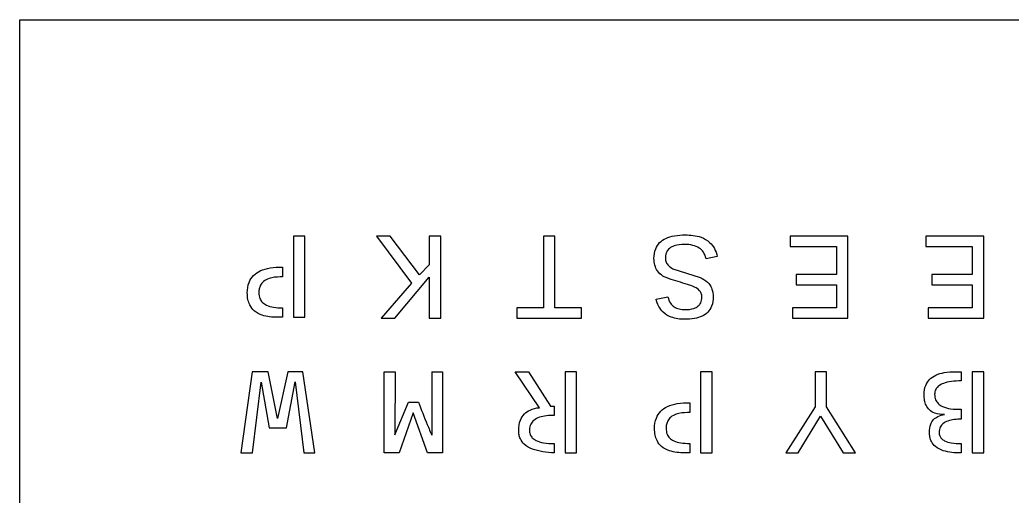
# Model space of a CAD drawing. Header units: millimetres. Extents: x -230 to 0, y -230 to 0.
# Drawn here: x -230 to -108.2, y -58.5 to 0 of the extents above; entities that cross this region are included whole.
import ezdxf

# ---------------------------------------------------------------- set-up
doc = ezdxf.new("R2010")
doc.units = ezdxf.units.MM
doc.layers.get('0').update_dxf_attribs({"linetype": 'CONTINUOUS'})

msp = doc.modelspace()

# ---------------------------------------------------------------- linework, layer by layer
for p, q in [((-144.38, -29.07), (-145.75, -29.35)), ((-144.38, -29.07), (-145.75, -29.35)), ((-197.75, -30.38), (-197.75, -31.6)), ((-197.75, -30.38), (-197.75, -31.6)), ((-197.75, -31.6), (-198.03, -31.6)), ((-197.75, -31.6), (-198.03, -31.6)), ((-149.81, -30.6), (-146.49, -31.66)), ((-149.81, -30.6), (-146.49, -31.66)), ((-151.89, -34.31), (-150.42, -34.05)), ((-151.89, -34.31), (-150.42, -34.05)), ((-197.75, -36.55), (-198.39, -36.55)), ((-197.75, -36.55), (-198.39, -36.55)), ((-197.75, -35.38), (-197.75, -36.55)), ((-197.75, -35.38), (-197.75, -36.55)), ((-185.26, -53.22), (-185.26, -43.24)), ((-185.26, -43.24), (-183.9, -43.24)), ((-185.26, -53.22), (-185.26, -43.24)), ((-185.26, -43.24), (-183.9, -43.24)), ((-183.9, -43.24), (-183.96, -51)), ((-183.9, -43.24), (-183.96, -51)), ((-179.42, -43.24), (-178.09, -43.24)), ((-179.42, -43.24), (-178.09, -43.24)), ((-178.09, -43.24), (-178.09, -53.22)), ((-178.09, -43.24), (-178.09, -53.22)), ((-166.21, -47.66), (-169.17, -43.24)), ((-169.17, -43.24), (-167.54, -43.24)), ((-166.21, -47.66), (-169.17, -43.24)), ((-169.17, -43.24), (-167.54, -43.24)), ((-167.54, -43.24), (-164.83, -47.49)), ((-167.54, -43.24), (-164.83, -47.49)), ((-115.15, -43.24), (-114.41, -43.24)), ((-115.15, -43.24), (-114.41, -43.24)), ((-114.41, -43.24), (-114.41, -44.37)), ((-114.41, -43.24), (-114.41, -44.37)), ((-183.96, -51), (-182.3, -46.99)), ((-183.96, -51), (-182.3, -46.99)), ((-182.3, -46.99), (-181.07, -46.99)), ((-182.3, -46.99), (-181.07, -46.99)), ((-164.83, -47.49), (-164.39, -47.49)), ((-164.83, -47.49), (-164.39, -47.49)), ((-164.39, -47.49), (-164.39, -48.61)), ((-164.39, -47.49), (-164.39, -48.61)), ((-147.75, -47.05), (-147.75, -48.27)), ((-147.75, -47.05), (-147.75, -48.27)), ((-181.71, -48.29), (-183.44, -53.22)), ((-181.71, -48.29), (-183.44, -53.22)), ((-179.95, -53.22), (-181.71, -48.29)), ((-179.95, -53.22), (-181.71, -48.29)), ((-147.75, -48.27), (-148.03, -48.27)), ((-147.75, -48.27), (-148.03, -48.27)), ((-114.41, -47.85), (-114.41, -49.08)), ((-114.41, -47.85), (-114.41, -49.08)), ((-164.39, -52.08), (-164.39, -53.21)), ((-164.39, -52.08), (-164.39, -53.21)), ((-147.75, -52.05), (-147.75, -53.22)), ((-147.75, -52.05), (-147.75, -53.22)), ((-114.41, -52.07), (-114.41, -53.22)), ((-114.41, -52.07), (-114.41, -53.22)), ((-183.44, -53.22), (-185.26, -53.22)), ((-183.44, -53.22), (-185.26, -53.22)), ((-178.09, -53.22), (-179.95, -53.22)), ((-178.09, -53.22), (-179.95, -53.22)), ((-147.75, -53.22), (-148.39, -53.22)), ((-147.75, -53.22), (-148.39, -53.22))]:
    msp.add_line(p, q)
for points in [[(-230, 0), (0, 0), (0, -230), (-230, -230)], [(-230, 0), (0, 0), (0, -230), (-230, -230)], [(-194.99, -26.57), (-196.41, -26.57), (-196.41, -36.55), (-194.99, -36.55)], [(-194.99, -26.57), (-196.41, -26.57), (-196.41, -36.55), (-194.99, -36.55)], [(-180.94, -31.35), (-184.55, -26.57), (-186.2, -26.57), (-181.91, -32.38), (-185.63, -36.67), (-183.97, -36.67), (-179.74, -31.63), (-179.74, -36.67), (-178.33, -36.67), (-178.33, -26.57), (-179.74, -26.57), (-179.74, -30.1)], [(-180.94, -31.35), (-184.55, -26.57), (-186.2, -26.57), (-181.91, -32.38), (-185.63, -36.67), (-183.97, -36.67), (-179.74, -31.63), (-179.74, -36.67), (-178.33, -36.67), (-178.33, -26.57), (-179.74, -26.57), (-179.74, -30.1)], [(-165.71, -26.57), (-165.71, -35.41), (-168.98, -35.41), (-168.98, -36.67), (-161.03, -36.67), (-161.03, -35.41), (-164.3, -35.41), (-164.3, -26.57)], [(-165.71, -26.57), (-165.71, -35.41), (-168.98, -35.41), (-168.98, -36.67), (-161.03, -36.67), (-161.03, -35.41), (-164.3, -35.41), (-164.3, -26.57)], [(-128.33, -36.67), (-128.33, -26.57), (-135.42, -26.57), (-135.42, -27.84), (-129.74, -27.84), (-129.74, -31.31), (-134.68, -31.31), (-134.68, -32.57), (-129.74, -32.57), (-129.74, -35.41), (-135.12, -35.41), (-135.12, -36.67)], [(-128.33, -36.67), (-128.33, -26.57), (-135.42, -26.57), (-135.42, -27.84), (-129.74, -27.84), (-129.74, -31.31), (-134.68, -31.31), (-134.68, -32.57), (-129.74, -32.57), (-129.74, -35.41), (-135.12, -35.41), (-135.12, -36.67)], [(-111.66, -36.67), (-111.66, -26.57), (-118.76, -26.57), (-118.76, -27.84), (-113.08, -27.84), (-113.08, -31.31), (-118.01, -31.31), (-118.01, -32.57), (-113.08, -32.57), (-113.08, -35.41), (-118.46, -35.41), (-118.46, -36.67)], [(-111.66, -36.67), (-111.66, -26.57), (-118.76, -26.57), (-118.76, -27.84), (-113.08, -27.84), (-113.08, -31.31), (-118.01, -31.31), (-118.01, -32.57), (-113.08, -32.57), (-113.08, -35.41), (-118.46, -35.41), (-118.46, -36.67)], [(-199.5, -43.24), (-201.47, -43.24), (-202.87, -53.22), (-201.43, -53.22), (-200.39, -44.51), (-199.4, -50.13), (-197.25, -50.13), (-196.19, -44.5), (-195.14, -53.22), (-193.8, -53.22), (-195.24, -43.24), (-197.09, -43.24), (-198.35, -49)], [(-199.5, -43.24), (-201.47, -43.24), (-202.87, -53.22), (-201.43, -53.22), (-200.39, -44.51), (-199.4, -50.13), (-197.25, -50.13), (-196.19, -44.5), (-195.14, -53.22), (-193.8, -53.22), (-195.24, -43.24), (-197.09, -43.24), (-198.35, -49)], [(-161.66, -43.24), (-163.06, -43.24), (-163.06, -53.22), (-161.66, -53.22)], [(-161.66, -43.24), (-163.06, -43.24), (-163.06, -53.22), (-161.66, -53.22)], [(-144.99, -43.24), (-146.41, -43.24), (-146.41, -53.22), (-144.99, -53.22)], [(-144.99, -43.24), (-146.41, -43.24), (-146.41, -53.22), (-144.99, -53.22)], [(-132.36, -43.24), (-132.36, -47.56), (-135.94, -53.22), (-134.43, -53.22), (-131.68, -48.7), (-128.91, -53.22), (-127.4, -53.22), (-130.97, -47.56), (-130.97, -43.24)], [(-132.36, -43.24), (-132.36, -47.56), (-135.94, -53.22), (-134.43, -53.22), (-131.68, -48.7), (-128.91, -53.22), (-127.4, -53.22), (-130.97, -47.56), (-130.97, -43.24)], [(-111.66, -43.24), (-113.08, -43.24), (-113.08, -53.22), (-111.66, -53.22)], [(-111.66, -43.24), (-113.08, -43.24), (-113.08, -53.22), (-111.66, -53.22)]]:
    msp.add_lwpolyline(points, close=True)
msp.add_arc((6003.12, -35.43), 6182.55, 180.072343, 180.144686)
msp.add_arc((6003.12, -35.43), 6182.55, 180.072343, 180.144686)
for points, knots in [([(-152.14, -29.31), (-152.14, -28.91), (-152.08, -28.51), (-151.82, -27.85), (-151.66, -27.6), (-151.23, -27.16), (-150.97, -26.99), (-150.36, -26.7), (-150, -26.6), (-149.2, -26.46), (-148.75, -26.43), (-148.31, -26.43)], [0, 0, 0, 0, 0.1201231, 0.1201231, 0.2113111, 0.2113111, 0.3046023, 0.3046023, 0.4140268, 0.4140268, 0.5467405, 0.5467405, 0.5467405, 0.5467405]), ([(-152.14, -29.31), (-152.14, -28.91), (-152.08, -28.51), (-151.82, -27.85), (-151.66, -27.6), (-151.23, -27.16), (-150.97, -26.99), (-150.36, -26.7), (-150, -26.6), (-149.2, -26.46), (-148.75, -26.43), (-148.31, -26.43)], [0, 0, 0, 0, 0.1201231, 0.1201231, 0.2113111, 0.2113111, 0.3046023, 0.3046023, 0.4140268, 0.4140268, 0.5467405, 0.5467405, 0.5467405, 0.5467405]), ([(-148.31, -26.43), (-147.66, -26.43), (-146.98, -26.5), (-145.97, -26.86), (-145.61, -27.07), (-145.07, -27.56), (-144.88, -27.82), (-144.56, -28.4), (-144.45, -28.73), (-144.38, -29.07)], [0, 0, 0, 0, 0.1947393, 0.1947393, 0.3192147, 0.3192147, 0.4153907, 0.4153907, 0.5190645, 0.5190645, 0.5190645, 0.5190645]), ([(-148.31, -26.43), (-147.66, -26.43), (-146.98, -26.5), (-145.97, -26.86), (-145.61, -27.07), (-145.07, -27.56), (-144.88, -27.82), (-144.56, -28.4), (-144.45, -28.73), (-144.38, -29.07)], [0, 0, 0, 0, 0.1947393, 0.1947393, 0.3192147, 0.3192147, 0.4153907, 0.4153907, 0.5190645, 0.5190645, 0.5190645, 0.5190645]), ([(-148.41, -27.6), (-148.82, -27.6), (-149.26, -27.64), (-149.87, -27.85), (-150.07, -27.95), (-150.38, -28.21), (-150.49, -28.35), (-150.63, -28.62), (-150.67, -28.74), (-150.73, -29.01), (-150.74, -29.15), (-150.74, -29.29)], [0, 0, 0, 0, 0.1224298, 0.1224298, 0.1905975, 0.1905975, 0.2436497, 0.2436497, 0.2820986, 0.2820986, 0.3244836, 0.3244836, 0.3244836, 0.3244836]), ([(-148.41, -27.6), (-148.82, -27.6), (-149.26, -27.64), (-149.87, -27.85), (-150.07, -27.95), (-150.38, -28.21), (-150.49, -28.35), (-150.63, -28.62), (-150.67, -28.74), (-150.73, -29.01), (-150.74, -29.15), (-150.74, -29.29)], [0, 0, 0, 0, 0.1224298, 0.1224298, 0.1905975, 0.1905975, 0.2436497, 0.2436497, 0.2820986, 0.2820986, 0.3244836, 0.3244836, 0.3244836, 0.3244836]), ([(-145.75, -29.35), (-145.81, -29.06), (-145.91, -28.79), (-146.21, -28.35), (-146.39, -28.18), (-146.83, -27.89), (-147.09, -27.79), (-147.7, -27.63), (-148.06, -27.6), (-148.41, -27.6)], [0, 0, 0, 0, 0.0872099, 0.0872099, 0.1613013, 0.1613013, 0.2455029, 0.2455029, 0.3499435, 0.3499435, 0.3499435, 0.3499435]), ([(-145.75, -29.35), (-145.81, -29.06), (-145.91, -28.79), (-146.21, -28.35), (-146.39, -28.18), (-146.83, -27.89), (-147.09, -27.79), (-147.7, -27.63), (-148.06, -27.6), (-148.41, -27.6)], [0, 0, 0, 0, 0.0872099, 0.0872099, 0.1613013, 0.1613013, 0.2455029, 0.2455029, 0.3499435, 0.3499435, 0.3499435, 0.3499435]), ([(-202.07, -33.56), (-202.07, -33.12), (-202.01, -32.67), (-201.72, -31.95), (-201.55, -31.67), (-201.07, -31.19), (-200.79, -31), (-200.1, -30.67), (-199.69, -30.56), (-198.78, -30.41), (-198.26, -30.38), (-197.75, -30.38)], [0, 0, 0, 0, 0.1328337, 0.1328337, 0.2334016, 0.2334016, 0.336076, 0.336076, 0.4605747, 0.4605747, 0.6124622, 0.6124622, 0.6124622, 0.6124622]), ([(-202.07, -33.56), (-202.07, -33.12), (-202.01, -32.67), (-201.72, -31.95), (-201.55, -31.67), (-201.07, -31.19), (-200.79, -31), (-200.1, -30.67), (-199.69, -30.56), (-198.78, -30.41), (-198.26, -30.38), (-197.75, -30.38)], [0, 0, 0, 0, 0.1328337, 0.1328337, 0.2334016, 0.2334016, 0.336076, 0.336076, 0.4605747, 0.4605747, 0.6124622, 0.6124622, 0.6124622, 0.6124622]), ([(-151.04, -31.48), (-151.31, -31.31), (-151.53, -31.1), (-151.86, -30.63), (-151.96, -30.4), (-152.1, -29.88), (-152.14, -29.59), (-152.14, -29.31)], [0, 0, 0, 0, 0.0943806, 0.0943806, 0.1715778, 0.1715778, 0.2564069, 0.2564069, 0.2564069, 0.2564069]), ([(-151.04, -31.48), (-151.31, -31.31), (-151.53, -31.1), (-151.86, -30.63), (-151.96, -30.4), (-152.1, -29.88), (-152.14, -29.59), (-152.14, -29.31)], [0, 0, 0, 0, 0.0943806, 0.0943806, 0.1715778, 0.1715778, 0.2564069, 0.2564069, 0.2564069, 0.2564069]), ([(-150.74, -29.29), (-150.74, -29.46), (-150.71, -29.62), (-150.58, -29.93), (-150.49, -30.07), (-150.22, -30.35), (-150.02, -30.49), (-149.81, -30.6)], [0, 0, 0, 0, 0.0509194, 0.0509194, 0.1001988, 0.1001988, 0.1697664, 0.1697664, 0.1697664, 0.1697664]), ([(-150.74, -29.29), (-150.74, -29.46), (-150.71, -29.62), (-150.58, -29.93), (-150.49, -30.07), (-150.22, -30.35), (-150.02, -30.49), (-149.81, -30.6)], [0, 0, 0, 0, 0.0509194, 0.0509194, 0.1001988, 0.1001988, 0.1697664, 0.1697664, 0.1697664, 0.1697664]), ([(-198.03, -31.6), (-198.48, -31.6), (-198.97, -31.64), (-199.65, -31.87), (-199.89, -31.99), (-200.24, -32.29), (-200.36, -32.44), (-200.52, -32.76), (-200.57, -32.9), (-200.64, -33.21), (-200.65, -33.37), (-200.65, -33.54)], [0, 0, 0, 0, 0.1365111, 0.1365111, 0.2139832, 0.2139832, 0.2748436, 0.2748436, 0.3194771, 0.3194771, 0.3688087, 0.3688087, 0.3688087, 0.3688087]), ([(-198.03, -31.6), (-198.48, -31.6), (-198.97, -31.64), (-199.65, -31.87), (-199.89, -31.99), (-200.24, -32.29), (-200.36, -32.44), (-200.52, -32.76), (-200.57, -32.9), (-200.64, -33.21), (-200.65, -33.37), (-200.65, -33.54)], [0, 0, 0, 0, 0.1365111, 0.1365111, 0.2139832, 0.2139832, 0.2748436, 0.2748436, 0.3194771, 0.3194771, 0.3688087, 0.3688087, 0.3688087, 0.3688087]), ([(-147.77, -32.59), (-148.45, -32.39), (-149.34, -32.12), (-150.53, -31.72), (-150.89, -31.58), (-151.04, -31.48)], [0, 0, 0, 0, 0.2116107, 0.2116107, 0.3715532, 0.3715532, 0.3715532, 0.3715532]), ([(-147.77, -32.59), (-148.45, -32.39), (-149.34, -32.12), (-150.53, -31.72), (-150.89, -31.58), (-151.04, -31.48)], [0, 0, 0, 0, 0.2116107, 0.2116107, 0.3715532, 0.3715532, 0.3715532, 0.3715532]), ([(-146.49, -31.66), (-146.15, -31.8), (-145.83, -31.99), (-145.35, -32.45), (-145.19, -32.68), (-145.01, -33.12), (-144.96, -33.29), (-144.89, -33.65), (-144.87, -33.85), (-144.87, -34.04)], [0, 0, 0, 0, 0.1103577, 0.1103577, 0.19804, 0.19804, 0.2515744, 0.2515744, 0.309599, 0.309599, 0.309599, 0.309599]), ([(-146.49, -31.66), (-146.15, -31.8), (-145.83, -31.99), (-145.35, -32.45), (-145.19, -32.68), (-145.01, -33.12), (-144.96, -33.29), (-144.89, -33.65), (-144.87, -33.85), (-144.87, -34.04)], [0, 0, 0, 0, 0.1103577, 0.1103577, 0.19804, 0.19804, 0.2515744, 0.2515744, 0.309599, 0.309599, 0.309599, 0.309599]), ([(-146.25, -34.07), (-146.25, -33.91), (-146.27, -33.76), (-146.39, -33.48), (-146.48, -33.36), (-146.72, -33.1), (-146.9, -32.97), (-147.3, -32.76), (-147.54, -32.66), (-147.77, -32.59)], [0, 0, 0, 0, 0.0459221, 0.0459221, 0.0910676, 0.0910676, 0.1545845, 0.1545845, 0.2278673, 0.2278673, 0.2278673, 0.2278673]), ([(-146.25, -34.07), (-146.25, -33.91), (-146.27, -33.76), (-146.39, -33.48), (-146.48, -33.36), (-146.72, -33.1), (-146.9, -32.97), (-147.3, -32.76), (-147.54, -32.66), (-147.77, -32.59)], [0, 0, 0, 0, 0.0459221, 0.0459221, 0.0910676, 0.0910676, 0.1545845, 0.1545845, 0.2278673, 0.2278673, 0.2278673, 0.2278673]), ([(-198.39, -36.55), (-199.01, -36.55), (-199.66, -36.49), (-200.6, -36.17), (-200.93, -36), (-201.45, -35.55), (-201.63, -35.31), (-201.87, -34.82), (-201.95, -34.59), (-202.05, -34.1), (-202.07, -33.83), (-202.07, -33.56)], [0, 0, 0, 0, 0.1841472, 0.1841472, 0.2955489, 0.2955489, 0.3882214, 0.3882214, 0.4594115, 0.4594115, 0.5390909, 0.5390909, 0.5390909, 0.5390909]), ([(-198.39, -36.55), (-199.01, -36.55), (-199.66, -36.49), (-200.6, -36.17), (-200.93, -36), (-201.45, -35.55), (-201.63, -35.31), (-201.87, -34.82), (-201.95, -34.59), (-202.05, -34.1), (-202.07, -33.83), (-202.07, -33.56)], [0, 0, 0, 0, 0.1841472, 0.1841472, 0.2955489, 0.2955489, 0.3882214, 0.3882214, 0.4594115, 0.4594115, 0.5390909, 0.5390909, 0.5390909, 0.5390909]), ([(-200.65, -33.54), (-200.65, -33.78), (-200.62, -34.02), (-200.45, -34.43), (-200.35, -34.59), (-200.07, -34.87), (-199.9, -34.98), (-199.45, -35.2), (-199.15, -35.27), (-198.5, -35.37), (-198.12, -35.39), (-197.75, -35.38)], [0, 0, 0, 0, 0.0726949, 0.0726949, 0.130788, 0.130788, 0.1926058, 0.1926058, 0.2799478, 0.2799478, 0.3900443, 0.3900443, 0.3900443, 0.3900443]), ([(-200.65, -33.54), (-200.65, -33.78), (-200.62, -34.02), (-200.45, -34.43), (-200.35, -34.59), (-200.07, -34.87), (-199.9, -34.98), (-199.45, -35.2), (-199.15, -35.27), (-198.5, -35.37), (-198.12, -35.39), (-197.75, -35.38)], [0, 0, 0, 0, 0.0726949, 0.0726949, 0.130788, 0.130788, 0.1926058, 0.1926058, 0.2799478, 0.2799478, 0.3900443, 0.3900443, 0.3900443, 0.3900443]), ([(-150.42, -34.05), (-150.36, -34.32), (-150.27, -34.59), (-149.99, -35), (-149.85, -35.15), (-149.48, -35.4), (-149.27, -35.48), (-148.82, -35.59), (-148.58, -35.61), (-148.35, -35.61)], [0, 0, 0, 0, 0.083488, 0.083488, 0.1483176, 0.1483176, 0.21581, 0.21581, 0.2864984, 0.2864984, 0.2864984, 0.2864984]), ([(-150.42, -34.05), (-150.36, -34.32), (-150.27, -34.59), (-149.99, -35), (-149.85, -35.15), (-149.48, -35.4), (-149.27, -35.48), (-148.82, -35.59), (-148.58, -35.61), (-148.35, -35.61)], [0, 0, 0, 0, 0.083488, 0.083488, 0.1483176, 0.1483176, 0.21581, 0.21581, 0.2864984, 0.2864984, 0.2864984, 0.2864984]), ([(-144.87, -34.04), (-144.87, -34.43), (-144.92, -34.83), (-145.18, -35.47), (-145.33, -35.71), (-145.73, -36.13), (-145.98, -36.29), (-146.53, -36.56), (-146.85, -36.65), (-147.56, -36.77), (-147.96, -36.8), (-148.35, -36.8)], [0, 0, 0, 0, 0.1181089, 0.1181089, 0.205412, 0.205412, 0.292891, 0.292891, 0.3905127, 0.3905127, 0.5076984, 0.5076984, 0.5076984, 0.5076984]), ([(-144.87, -34.04), (-144.87, -34.43), (-144.92, -34.83), (-145.18, -35.47), (-145.33, -35.71), (-145.73, -36.13), (-145.98, -36.29), (-146.53, -36.56), (-146.85, -36.65), (-147.56, -36.77), (-147.96, -36.8), (-148.35, -36.8)], [0, 0, 0, 0, 0.1181089, 0.1181089, 0.205412, 0.205412, 0.292891, 0.292891, 0.3905127, 0.3905127, 0.5076984, 0.5076984, 0.5076984, 0.5076984]), ([(-148.35, -35.61), (-147.98, -35.61), (-147.59, -35.57), (-147.04, -35.39), (-146.86, -35.3), (-146.57, -35.06), (-146.48, -34.93), (-146.35, -34.68), (-146.31, -34.57), (-146.26, -34.33), (-146.25, -34.2), (-146.25, -34.07)], [0, 0, 0, 0, 0.1093141, 0.1093141, 0.1711409, 0.1711409, 0.2196283, 0.2196283, 0.2551118, 0.2551118, 0.2943117, 0.2943117, 0.2943117, 0.2943117]), ([(-148.35, -35.61), (-147.98, -35.61), (-147.59, -35.57), (-147.04, -35.39), (-146.86, -35.3), (-146.57, -35.06), (-146.48, -34.93), (-146.35, -34.68), (-146.31, -34.57), (-146.26, -34.33), (-146.25, -34.2), (-146.25, -34.07)], [0, 0, 0, 0, 0.1093141, 0.1093141, 0.1711409, 0.1711409, 0.2196283, 0.2196283, 0.2551118, 0.2551118, 0.2943117, 0.2943117, 0.2943117, 0.2943117]), ([(-148.35, -36.8), (-148.92, -36.8), (-149.5, -36.73), (-150.4, -36.39), (-150.72, -36.19), (-151.22, -35.72), (-151.4, -35.48), (-151.7, -34.93), (-151.82, -34.62), (-151.89, -34.31)], [0, 0, 0, 0, 0.1701562, 0.1701562, 0.2866744, 0.2866744, 0.3763329, 0.3763329, 0.4741716, 0.4741716, 0.4741716, 0.4741716]), ([(-148.35, -36.8), (-148.92, -36.8), (-149.5, -36.73), (-150.4, -36.39), (-150.72, -36.19), (-151.22, -35.72), (-151.4, -35.48), (-151.7, -34.93), (-151.82, -34.62), (-151.89, -34.31)], [0, 0, 0, 0, 0.1701562, 0.1701562, 0.2866744, 0.2866744, 0.3763329, 0.3763329, 0.4741716, 0.4741716, 0.4741716, 0.4741716]), ([(-118.98, -46.05), (-118.98, -45.66), (-118.92, -45.28), (-118.67, -44.64), (-118.51, -44.4), (-118.09, -43.97), (-117.83, -43.8), (-117.22, -43.51), (-116.86, -43.41), (-116.06, -43.27), (-115.6, -43.24), (-115.15, -43.24)], [0, 0, 0, 0, 0.1156396, 0.1156396, 0.2046431, 0.2046431, 0.2966739, 0.2966739, 0.4067613, 0.4067613, 0.5408585, 0.5408585, 0.5408585, 0.5408585]), ([(-118.98, -46.05), (-118.98, -45.66), (-118.92, -45.28), (-118.67, -44.64), (-118.51, -44.4), (-118.09, -43.97), (-117.83, -43.8), (-117.22, -43.51), (-116.86, -43.41), (-116.06, -43.27), (-115.6, -43.24), (-115.15, -43.24)], [0, 0, 0, 0, 0.1156396, 0.1156396, 0.2046431, 0.2046431, 0.2966739, 0.2966739, 0.4067613, 0.4067613, 0.5408585, 0.5408585, 0.5408585, 0.5408585]), ([(-114.41, -44.37), (-115.28, -44.37), (-116.03, -44.46), (-116.83, -44.76), (-117.06, -44.87), (-117.37, -45.15), (-117.48, -45.28), (-117.59, -45.52), (-117.63, -45.61), (-117.67, -45.81), (-117.68, -45.91), (-117.68, -46.02)], [0, 0, 0, 0, 0.2594114, 0.2594114, 0.3653003, 0.3653003, 0.4375233, 0.4375233, 0.4795845, 0.4795845, 0.5240327, 0.5240327, 0.5240327, 0.5240327]), ([(-114.41, -44.37), (-115.28, -44.37), (-116.03, -44.46), (-116.83, -44.76), (-117.06, -44.87), (-117.37, -45.15), (-117.48, -45.28), (-117.59, -45.52), (-117.63, -45.61), (-117.67, -45.81), (-117.68, -45.91), (-117.68, -46.02)], [0, 0, 0, 0, 0.2594114, 0.2594114, 0.3653003, 0.3653003, 0.4375233, 0.4375233, 0.4795845, 0.4795845, 0.5240327, 0.5240327, 0.5240327, 0.5240327]), ([(-116.47, -48.51), (-116.87, -48.51), (-117.29, -48.46), (-117.91, -48.23), (-118.14, -48.1), (-118.5, -47.76), (-118.63, -47.57), (-118.82, -47.17), (-118.88, -46.97), (-118.96, -46.53), (-118.98, -46.29), (-118.98, -46.05)], [0, 0, 0, 0, 0.1206802, 0.1206802, 0.1991637, 0.1991637, 0.2697343, 0.2697343, 0.331904, 0.331904, 0.4032182, 0.4032182, 0.4032182, 0.4032182]), ([(-116.47, -48.51), (-116.87, -48.51), (-117.29, -48.46), (-117.91, -48.23), (-118.14, -48.1), (-118.5, -47.76), (-118.63, -47.57), (-118.82, -47.17), (-118.88, -46.97), (-118.96, -46.53), (-118.98, -46.29), (-118.98, -46.05)], [0, 0, 0, 0, 0.1206802, 0.1206802, 0.1991637, 0.1991637, 0.2697343, 0.2697343, 0.331904, 0.331904, 0.4032182, 0.4032182, 0.4032182, 0.4032182]), ([(-117.68, -46.02), (-117.68, -46.24), (-117.64, -46.47), (-117.49, -46.86), (-117.38, -47.01), (-117.1, -47.3), (-116.92, -47.42), (-116.42, -47.66), (-116.06, -47.74), (-115.3, -47.85), (-114.84, -47.87), (-114.41, -47.85)], [0, 0, 0, 0, 0.0684468, 0.0684468, 0.1256596, 0.1256596, 0.1889514, 0.1889514, 0.2925782, 0.2925782, 0.422184, 0.422184, 0.422184, 0.422184]), ([(-117.68, -46.02), (-117.68, -46.24), (-117.64, -46.47), (-117.49, -46.86), (-117.38, -47.01), (-117.1, -47.3), (-116.92, -47.42), (-116.42, -47.66), (-116.06, -47.74), (-115.3, -47.85), (-114.84, -47.87), (-114.41, -47.85)], [0, 0, 0, 0, 0.0684468, 0.0684468, 0.1256596, 0.1256596, 0.1889514, 0.1889514, 0.2925782, 0.2925782, 0.422184, 0.422184, 0.422184, 0.422184]), ([(-181.07, -46.99), (-180.75, -47.82), (-180.33, -48.87), (-179.81, -50.14), (-179.55, -50.76), (-179.41, -51.05)], [0, 0, 0, 0, 0.2669892, 0.2669892, 0.4037932, 0.4037932, 0.4037932, 0.4037932]), ([(-181.07, -46.99), (-180.75, -47.82), (-180.33, -48.87), (-179.81, -50.14), (-179.55, -50.76), (-179.41, -51.05)], [0, 0, 0, 0, 0.2669892, 0.2669892, 0.4037932, 0.4037932, 0.4037932, 0.4037932]), ([(-152.07, -50.23), (-152.07, -49.79), (-152.01, -49.34), (-151.72, -48.62), (-151.55, -48.34), (-151.07, -47.85), (-150.79, -47.66), (-150.1, -47.34), (-149.69, -47.23), (-148.78, -47.07), (-148.26, -47.05), (-147.75, -47.05)], [0, 0, 0, 0, 0.1328337, 0.1328337, 0.2334016, 0.2334016, 0.336076, 0.336076, 0.4605747, 0.4605747, 0.6124622, 0.6124622, 0.6124622, 0.6124622]), ([(-152.07, -50.23), (-152.07, -49.79), (-152.01, -49.34), (-151.72, -48.62), (-151.55, -48.34), (-151.07, -47.85), (-150.79, -47.66), (-150.1, -47.34), (-149.69, -47.23), (-148.78, -47.07), (-148.26, -47.05), (-147.75, -47.05)], [0, 0, 0, 0, 0.1328337, 0.1328337, 0.2334016, 0.2334016, 0.336076, 0.336076, 0.4605747, 0.4605747, 0.6124622, 0.6124622, 0.6124622, 0.6124622]), ([(-168.75, -50.46), (-168.75, -50.02), (-168.69, -49.58), (-168.42, -48.9), (-168.26, -48.65), (-167.86, -48.23), (-167.62, -48.07), (-167, -47.78), (-166.6, -47.7), (-166.21, -47.66)], [0, 0, 0, 0, 0.129662, 0.129662, 0.2195996, 0.2195996, 0.3051977, 0.3051977, 0.4240348, 0.4240348, 0.4240348, 0.4240348]), ([(-168.75, -50.46), (-168.75, -50.02), (-168.69, -49.58), (-168.42, -48.9), (-168.26, -48.65), (-167.86, -48.23), (-167.62, -48.07), (-167, -47.78), (-166.6, -47.7), (-166.21, -47.66)], [0, 0, 0, 0, 0.129662, 0.129662, 0.2195996, 0.2195996, 0.3051977, 0.3051977, 0.4240348, 0.4240348, 0.4240348, 0.4240348]), ([(-164.39, -48.61), (-165.03, -48.6), (-165.67, -48.66), (-166.46, -48.93), (-166.7, -49.05), (-167.05, -49.35), (-167.17, -49.5), (-167.31, -49.78), (-167.35, -49.89), (-167.41, -50.13), (-167.42, -50.25), (-167.43, -50.38)], [0, 0, 0, 0, 0.1913957, 0.1913957, 0.2823135, 0.2823135, 0.3481916, 0.3481916, 0.3886184, 0.3886184, 0.4319521, 0.4319521, 0.4319521, 0.4319521]), ([(-164.39, -48.61), (-165.03, -48.6), (-165.67, -48.66), (-166.46, -48.93), (-166.7, -49.05), (-167.05, -49.35), (-167.17, -49.5), (-167.31, -49.78), (-167.35, -49.89), (-167.41, -50.13), (-167.42, -50.25), (-167.43, -50.38)], [0, 0, 0, 0, 0.1913957, 0.1913957, 0.2823135, 0.2823135, 0.3481916, 0.3481916, 0.3886184, 0.3886184, 0.4319521, 0.4319521, 0.4319521, 0.4319521]), ([(-148.03, -48.27), (-148.48, -48.27), (-148.97, -48.31), (-149.65, -48.54), (-149.89, -48.65), (-150.24, -48.95), (-150.36, -49.11), (-150.52, -49.43), (-150.57, -49.57), (-150.64, -49.87), (-150.65, -50.04), (-150.65, -50.2)], [0, 0, 0, 0, 0.1365111, 0.1365111, 0.2139832, 0.2139832, 0.2748436, 0.2748436, 0.3194771, 0.3194771, 0.3688087, 0.3688087, 0.3688087, 0.3688087]), ([(-148.03, -48.27), (-148.48, -48.27), (-148.97, -48.31), (-149.65, -48.54), (-149.89, -48.65), (-150.24, -48.95), (-150.36, -49.11), (-150.52, -49.43), (-150.57, -49.57), (-150.64, -49.87), (-150.65, -50.04), (-150.65, -50.2)], [0, 0, 0, 0, 0.1365111, 0.1365111, 0.2139832, 0.2139832, 0.2748436, 0.2748436, 0.3194771, 0.3194771, 0.3688087, 0.3688087, 0.3688087, 0.3688087]), ([(-118.32, -50.68), (-118.32, -50.35), (-118.28, -50.01), (-118.08, -49.49), (-117.96, -49.29), (-117.65, -48.96), (-117.47, -48.84), (-117.02, -48.62), (-116.74, -48.55), (-116.47, -48.51)], [0, 0, 0, 0, 0.0987733, 0.0987733, 0.1681158, 0.1681158, 0.2347761, 0.2347761, 0.3182448, 0.3182448, 0.3182448, 0.3182448]), ([(-118.32, -50.68), (-118.32, -50.35), (-118.28, -50.01), (-118.08, -49.49), (-117.96, -49.29), (-117.65, -48.96), (-117.47, -48.84), (-117.02, -48.62), (-116.74, -48.55), (-116.47, -48.51)], [0, 0, 0, 0, 0.0987733, 0.0987733, 0.1681158, 0.1681158, 0.2347761, 0.2347761, 0.3182448, 0.3182448, 0.3182448, 0.3182448]), ([(-114.41, -49.08), (-114.99, -49.08), (-115.57, -49.13), (-116.27, -49.38), (-116.49, -49.49), (-116.8, -49.75), (-116.91, -49.89), (-117.04, -50.14), (-117.07, -50.25), (-117.12, -50.47), (-117.13, -50.6), (-117.13, -50.72)], [0, 0, 0, 0, 0.1722351, 0.1722351, 0.2538697, 0.2538697, 0.3124831, 0.3124831, 0.3508873, 0.3508873, 0.3922845, 0.3922845, 0.3922845, 0.3922845]), ([(-114.41, -49.08), (-114.99, -49.08), (-115.57, -49.13), (-116.27, -49.38), (-116.49, -49.49), (-116.8, -49.75), (-116.91, -49.89), (-117.04, -50.14), (-117.07, -50.25), (-117.12, -50.47), (-117.13, -50.6), (-117.13, -50.72)], [0, 0, 0, 0, 0.1722351, 0.1722351, 0.2538697, 0.2538697, 0.3124831, 0.3124831, 0.3508873, 0.3508873, 0.3922845, 0.3922845, 0.3922845, 0.3922845]), ([(-164.39, -53.21), (-165.33, -53.17), (-166.28, -53.05), (-167.42, -52.61), (-167.77, -52.42), (-168.27, -51.96), (-168.43, -51.74), (-168.62, -51.33), (-168.67, -51.16), (-168.74, -50.82), (-168.75, -50.64), (-168.75, -50.46)], [0, 0, 0, 0, 0.2828014, 0.2828014, 0.4160352, 0.4160352, 0.512544, 0.512544, 0.5704719, 0.5704719, 0.6324255, 0.6324255, 0.6324255, 0.6324255]), ([(-164.39, -53.21), (-165.33, -53.17), (-166.28, -53.05), (-167.42, -52.61), (-167.77, -52.42), (-168.27, -51.96), (-168.43, -51.74), (-168.62, -51.33), (-168.67, -51.16), (-168.74, -50.82), (-168.75, -50.64), (-168.75, -50.46)], [0, 0, 0, 0, 0.2828014, 0.2828014, 0.4160352, 0.4160352, 0.512544, 0.512544, 0.5704719, 0.5704719, 0.6324255, 0.6324255, 0.6324255, 0.6324255]), ([(-167.43, -50.38), (-167.43, -50.58), (-167.41, -50.77), (-167.28, -51.1), (-167.19, -51.24), (-166.95, -51.5), (-166.79, -51.61), (-166.34, -51.84), (-166.02, -51.93), (-165.28, -52.06), (-164.82, -52.08), (-164.39, -52.08)], [0, 0, 0, 0, 0.0580948, 0.0580948, 0.1076302, 0.1076302, 0.164257, 0.164257, 0.2595145, 0.2595145, 0.3890231, 0.3890231, 0.3890231, 0.3890231]), ([(-167.43, -50.38), (-167.43, -50.58), (-167.41, -50.77), (-167.28, -51.1), (-167.19, -51.24), (-166.95, -51.5), (-166.79, -51.61), (-166.34, -51.84), (-166.02, -51.93), (-165.28, -52.06), (-164.82, -52.08), (-164.39, -52.08)], [0, 0, 0, 0, 0.0580948, 0.0580948, 0.1076302, 0.1076302, 0.164257, 0.164257, 0.2595145, 0.2595145, 0.3890231, 0.3890231, 0.3890231, 0.3890231]), ([(-148.39, -53.22), (-149.01, -53.22), (-149.66, -53.15), (-150.6, -52.83), (-150.93, -52.66), (-151.45, -52.22), (-151.63, -51.97), (-151.87, -51.48), (-151.95, -51.26), (-152.05, -50.76), (-152.07, -50.5), (-152.07, -50.23)], [0, 0, 0, 0, 0.1841472, 0.1841472, 0.2955489, 0.2955489, 0.3882214, 0.3882214, 0.4594115, 0.4594115, 0.5390909, 0.5390909, 0.5390909, 0.5390909]), ([(-148.39, -53.22), (-149.01, -53.22), (-149.66, -53.15), (-150.6, -52.83), (-150.93, -52.66), (-151.45, -52.22), (-151.63, -51.97), (-151.87, -51.48), (-151.95, -51.26), (-152.05, -50.76), (-152.07, -50.5), (-152.07, -50.23)], [0, 0, 0, 0, 0.1841472, 0.1841472, 0.2955489, 0.2955489, 0.3882214, 0.3882214, 0.4594115, 0.4594115, 0.5390909, 0.5390909, 0.5390909, 0.5390909]), ([(-150.65, -50.2), (-150.65, -50.45), (-150.62, -50.69), (-150.45, -51.09), (-150.35, -51.25), (-150.07, -51.54), (-149.9, -51.65), (-149.45, -51.86), (-149.15, -51.94), (-148.5, -52.04), (-148.12, -52.06), (-147.75, -52.05)], [0, 0, 0, 0, 0.0726949, 0.0726949, 0.130788, 0.130788, 0.1926058, 0.1926058, 0.2799478, 0.2799478, 0.3900443, 0.3900443, 0.3900443, 0.3900443]), ([(-150.65, -50.2), (-150.65, -50.45), (-150.62, -50.69), (-150.45, -51.09), (-150.35, -51.25), (-150.07, -51.54), (-149.9, -51.65), (-149.45, -51.86), (-149.15, -51.94), (-148.5, -52.04), (-148.12, -52.06), (-147.75, -52.05)], [0, 0, 0, 0, 0.0726949, 0.0726949, 0.130788, 0.130788, 0.1926058, 0.1926058, 0.2799478, 0.2799478, 0.3900443, 0.3900443, 0.3900443, 0.3900443]), ([(-114.41, -53.22), (-115.18, -53.23), (-115.96, -53.16), (-116.96, -52.83), (-117.29, -52.67), (-117.78, -52.26), (-117.95, -52.05), (-118.16, -51.65), (-118.22, -51.47), (-118.3, -51.09), (-118.32, -50.88), (-118.32, -50.68)], [0, 0, 0, 0, 0.2318397, 0.2318397, 0.3543076, 0.3543076, 0.4455859, 0.4455859, 0.5087852, 0.5087852, 0.5776917, 0.5776917, 0.5776917, 0.5776917]), ([(-114.41, -53.22), (-115.18, -53.23), (-115.96, -53.16), (-116.96, -52.83), (-117.29, -52.67), (-117.78, -52.26), (-117.95, -52.05), (-118.16, -51.65), (-118.22, -51.47), (-118.3, -51.09), (-118.32, -50.88), (-118.32, -50.68)], [0, 0, 0, 0, 0.2318397, 0.2318397, 0.3543076, 0.3543076, 0.4455859, 0.4455859, 0.5087852, 0.5087852, 0.5776917, 0.5776917, 0.5776917, 0.5776917]), ([(-117.13, -50.72), (-117.13, -50.86), (-117.11, -51), (-117, -51.25), (-116.93, -51.36), (-116.73, -51.56), (-116.6, -51.65), (-116.21, -51.85), (-115.92, -51.93), (-115.24, -52.04), (-114.81, -52.07), (-114.41, -52.07)], [0, 0, 0, 0, 0.0432345, 0.0432345, 0.0817776, 0.0817776, 0.1289873, 0.1289873, 0.2132669, 0.2132669, 0.3343093, 0.3343093, 0.3343093, 0.3343093]), ([(-117.13, -50.72), (-117.13, -50.86), (-117.11, -51), (-117, -51.25), (-116.93, -51.36), (-116.73, -51.56), (-116.6, -51.65), (-116.21, -51.85), (-115.92, -51.93), (-115.24, -52.04), (-114.81, -52.07), (-114.41, -52.07)], [0, 0, 0, 0, 0.0432345, 0.0432345, 0.0817776, 0.0817776, 0.1289873, 0.1289873, 0.2132669, 0.2132669, 0.3343093, 0.3343093, 0.3343093, 0.3343093])]:
    msp.add_open_spline(points, degree=3, knots=knots)

doc.saveas('drawing.dxf')
